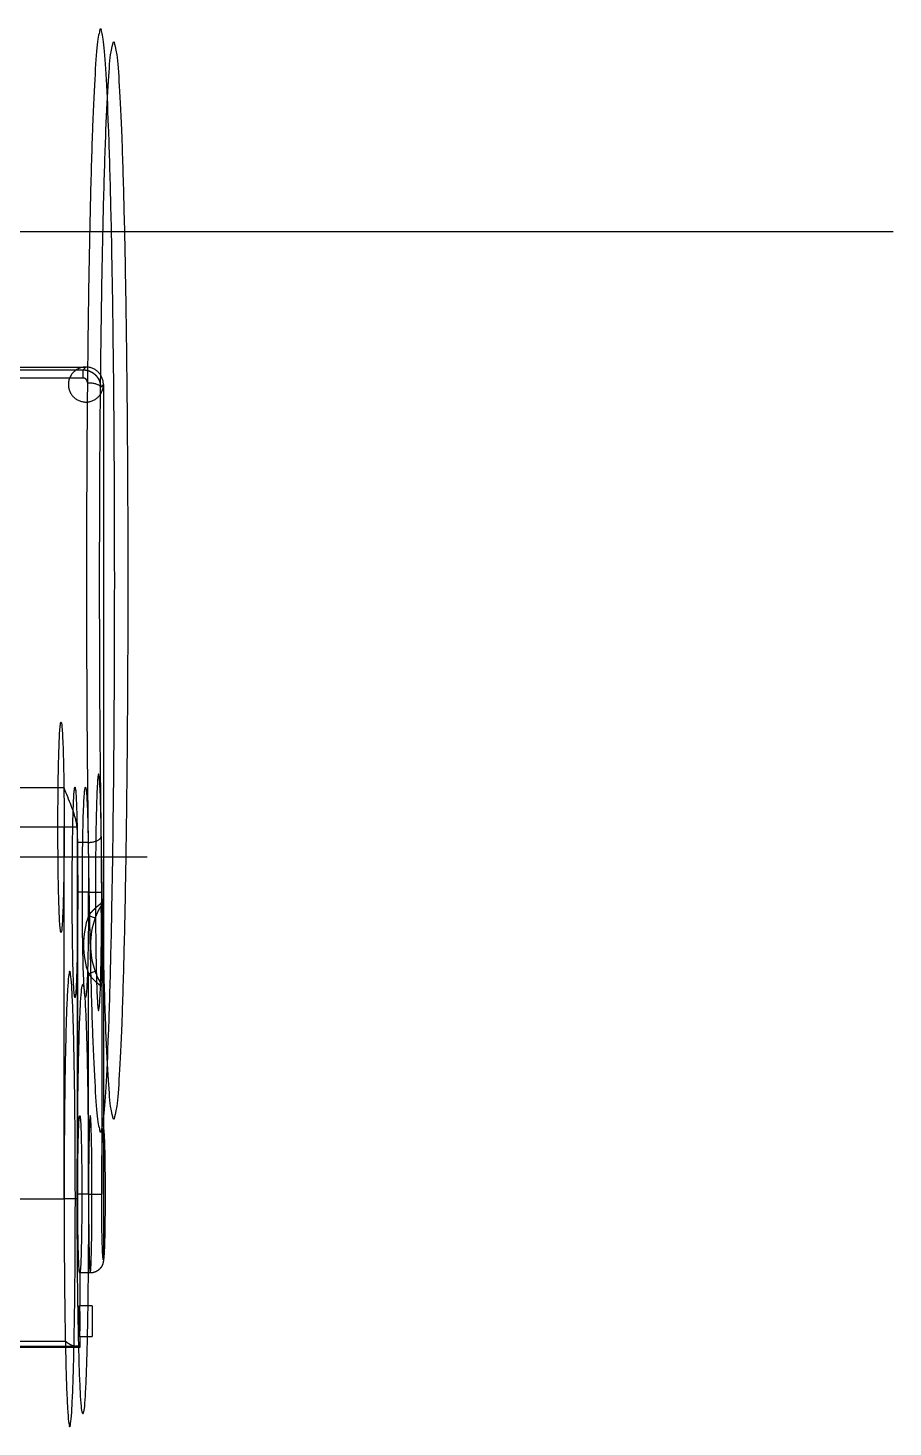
# Model space of a CAD drawing. Extents: x -143 to 433, y -329 to 88.
# Drawn here: x 334 to 432.8, y -72.3 to 87.5 of the extents above; entities that cross this region are included whole.
import ezdxf

# ---------------------------------------------------------------- set-up
doc = ezdxf.new("R2010")
doc.units = 0
doc.header["$MEASUREMENT"] = 0
doc.linetypes.add('center', pattern=[0])
doc.linetypes.add('solid', pattern=[0])
doc.layers.add('255', color=7, linetype='solid')

msp = doc.modelspace()

# ---------------------------------------------------------------- linework, layer by layer
at = {"layer": '255', "color": 0, "linetype": 'solid'}
msp.add_line((432.833, 64.222), (154.735, 64.222), dxfattribs=at)
at = {"layer": '255', "color": 3, "linetype": 'solid'}
for p, q in [((185.598, 48.777), (340.6, 48.777)), ((185.919, 48.457), (340.279, 48.457)), ((340.279, 48.457), (340.6, 48.777)), ((340.279, 47.508), (340.279, 48.457)), ((340.279, 47.508), (185.919, 47.508)), ((340.279, 47.508), (185.919, 47.508)), ((342.599, 46.778), (342.273, 46.452)), ((342.599, 46.778), (342.599, -53.223)), ((338.084, 0.707), (188.113, 0.707)), ((338.11, -3.804), (329.768, -3.804)), ((338.11, -46.271), (338.11, -3.804)), ((339.571, -3.804), (338.11, -3.804)), ((339.571, -3.804), (339.61, -4.398)), ((339.61, -4.398), (339.61, -46.271)), ((340.86, -5.536), (339.626, -5.536)), ((340.902, -11.235), (339.663, -11.235)), ((339.663, -45.723), (339.663, -11.235)), ((340.902, -13.897), (340.902, -11.235)), ((340.902, -11.235), (342.402, -11.235)), ((342.402, -11.235), (342.402, -12.481)), ((340.902, -13.897), (341.653, -14.169)), ((340.902, -13.897), (341.653, -14.169)), ((341.653, -20.277), (340.902, -20.548)), ((340.902, -45.723), (340.902, -20.548)), ((342.402, -21.964), (342.402, -45.723)), ((330.107, -46.271), (338.11, -46.271)), ((339.61, -46.271), (338.11, -46.271)), ((340.902, -45.723), (339.663, -45.723)), ((340.902, -45.723), (342.402, -45.723)), ((341.098, -54.723), (339.899, -54.723)), ((339.899, -54.723), (339.899, -58.473)), ((341.299, -58.473), (339.853, -58.473)), ((341.299, -58.473), (341.299, -61.973)), ((339.853, -61.973), (341.299, -61.973)), ((339.899, -61.973), (339.899, -63.223)), ((339.899, -63.223), (186.299, -63.223)), ((186.798, -63.074), (339.394, -63.074)), ((250.749, -62.512), (338.251, -62.512)), ((339.785, -63.109), (339.899, -63.223))]:
    msp.add_line(p, q, dxfattribs=at)
at = {"layer": '255', "color": 1, "linetype": 'center'}
msp.add_line((347.599, -7.223), (178.599, -7.223), dxfattribs=at)
at = {"layer": '255', "color": 3, "linetype": 'solid'}
for centre, radius, start, end in [((2000.941, 17.944), 1661.482, 180.770459, 180.809704), ((350.099, -17.223), 9.78, 160.11965, 199.88035), ((350.099, -17.223), 9.78, 160.11965, 199.88035), ((350.099, -17.223), 8.981, 160.11965, 199.88035)]:
    msp.add_arc(centre, radius, start, end, dxfattribs=at)
for points in [[(340.666, 24.388), (340.666, 87.388), (342.277, 87.388), (343.887, 87.388), (343.887, 24.388), (343.887, -38.612), (342.277, -38.612), (340.666, -38.612), (340.666, 24.388)], [(340.666, 24.388), (340.666, 87.388), (342.277, 87.388), (343.887, 87.388), (343.887, 24.388), (343.887, -38.612), (342.277, -38.612), (340.666, -38.612), (340.666, 24.388)], [(342.166, 24.388), (342.166, -37.112), (343.776, -37.112), (345.387, -37.112), (345.387, 24.388), (345.387, 85.888), (343.776, 85.888), (342.166, 85.888), (342.166, 24.388)], [(342.166, 24.388), (342.166, -37.112), (343.776, -37.112), (345.387, -37.112), (345.387, 24.388), (345.387, 85.888), (343.776, 85.888), (342.166, 85.888), (342.166, 24.388)], [(342.013, 48.192), (343.428, 46.778), (342.012, 45.362), (340.597, 43.947), (339.183, 45.362), (337.769, 46.776), (339.184, 48.191), (340.599, 49.606), (342.013, 48.192)], [(342.013, 48.192), (343.428, 46.778), (342.012, 45.362), (340.597, 43.947), (339.183, 45.362), (337.769, 46.776), (339.184, 48.191), (340.599, 49.606), (342.013, 48.192)], [(337.403, -3.804), (337.403, -15.804), (337.757, -15.804), (338.11, -15.804), (338.11, -3.804), (338.11, 8.196), (337.757, 8.196), (337.403, 8.196), (337.403, -3.804)], [(341.694, -11.235), (341.694, 2.265), (342.048, 2.265), (342.402, 2.265), (342.402, -11.235), (342.402, -24.735), (342.048, -24.735), (341.694, -24.735), (341.694, -11.235)], [(339.035, -11.235), (339.035, -23.235), (339.349, -23.235), (339.663, -23.235), (339.663, -11.235), (339.663, 0.765), (339.349, 0.765), (339.035, 0.765), (339.035, -11.235)], [(340.195, -11.235), (340.195, -23.235), (340.549, -23.235), (340.902, -23.235), (340.902, -11.235), (340.902, 0.765), (340.549, 0.765), (340.195, 0.765), (340.195, -11.235)], [(339.393, -46.271), (339.393, -72.271), (338.752, -72.271), (338.11, -72.271), (338.11, -46.271), (338.11, -20.271), (338.752, -20.271), (339.393, -20.271), (339.393, -46.271)], [(340.893, -46.271), (340.893, -21.771), (340.251, -21.771), (339.61, -21.771), (339.61, -46.271), (339.61, -70.771), (340.251, -70.771), (340.893, -70.771), (340.893, -46.271)], [(339.663, -45.723), (339.663, -54.723), (339.899, -54.723), (340.135, -54.723), (340.135, -45.723), (340.135, -36.723), (339.899, -36.723), (339.663, -36.723), (339.663, -45.723)], [(340.902, -45.723), (340.902, -36.723), (341.098, -36.723), (341.295, -36.723), (341.295, -45.723), (341.295, -54.723), (341.098, -54.723), (340.902, -54.723), (340.902, -45.723)], [(342.402, -45.723), (342.402, -53.223), (342.598, -53.223), (342.794, -53.223), (342.794, -45.723), (342.794, -38.223), (342.598, -38.223), (342.402, -38.223), (342.402, -45.723)], [(342.402, -45.723), (342.402, -53.223), (342.598, -53.223), (342.794, -53.223), (342.794, -45.723), (342.794, -38.223), (342.598, -38.223), (342.402, -38.223), (342.402, -45.723)], [(339.899, -60.223), (339.899, -58.473), (339.853, -58.473), (339.807, -58.473), (339.807, -60.223), (339.807, -61.973), (339.853, -61.973), (339.899, -61.973), (339.899, -60.223)]]:
    msp.add_rational_spline(points, [1, 0.707106781, 1, 0.707106781, 1, 0.707106781, 1, 0.707106781, 1], degree=2, knots=[0, 0, 0, 1, 1, 2, 2, 3, 3, 4, 4, 4], dxfattribs=at)
for points in [[(340.279, 48.457), (340.436, 48.45), (340.592, 48.431), (340.747, 48.401), (340.898, 48.358), (341.043, 48.304), (341.184, 48.238), (341.32, 48.162), (341.449, 48.076), (341.571, 47.98), (341.686, 47.874), (341.792, 47.76), (341.888, 47.638), (341.979, 47.502), (342.058, 47.359), (342.126, 47.21), (342.181, 47.057), (342.221, 46.909), (342.25, 46.758), (342.267, 46.605), (342.273, 46.452)], [(340.774, 46.99), (340.771, 47.043), (340.764, 47.095), (340.752, 47.146), (340.738, 47.186), (340.722, 47.224), (340.702, 47.261), (340.68, 47.296), (340.656, 47.327), (340.63, 47.357), (340.601, 47.384), (340.571, 47.41), (340.539, 47.432), (340.505, 47.451), (340.47, 47.468), (340.434, 47.482), (340.396, 47.493), (340.357, 47.501), (340.318, 47.506), (340.279, 47.508)], [(338.084, 0.707), (338.092, 0.69), (339.119, -1.899), (339.394, -2.842), (339.498, -3.322), (339.571, -3.804)], [(340.902, -13.897), (340.996, -13.779), (341.063, -13.696), (341.188, -13.551), (341.315, -13.41), (341.443, -13.273), (341.572, -13.144), (341.701, -13.02), (341.826, -12.904), (341.947, -12.799), (342.008, -12.747), (342.067, -12.699), (342.123, -12.654), (342.182, -12.609), (342.236, -12.569), (342.283, -12.536), (342.313, -12.516), (342.339, -12.501), (342.361, -12.489), (342.379, -12.481), (342.392, -12.478), (342.4, -12.479), (342.402, -12.481)], [(342.402, -12.481), (342.42, -12.622), (342.439, -12.831), (342.456, -13.11), (342.469, -13.367), (342.481, -13.665), (342.493, -14.004), (342.503, -14.382), (342.51, -14.662), (342.516, -14.962), (342.521, -15.279), (342.525, -15.61), (342.529, -15.96), (342.532, -16.324), (342.534, -16.696), (342.535, -17.072), (342.535, -17.394), (342.534, -17.715), (342.533, -18.033), (342.53, -18.343), (342.527, -18.729), (342.522, -19.099), (342.516, -19.45), (342.509, -19.797), (342.502, -20.12), (342.493, -20.419), (342.484, -20.691), (342.472, -21.001), (342.46, -21.271), (342.446, -21.501), (342.433, -21.689), (342.417, -21.851), (342.402, -21.964)], [(342.297, -12.87), (342.297, -12.867), (342.294, -12.866), (342.291, -12.867), (342.286, -12.87), (342.28, -12.876), (342.273, -12.884), (342.264, -12.894), (342.256, -12.906), (342.246, -12.919), (342.23, -12.943), (342.213, -12.969), (342.195, -12.997), (342.177, -13.028), (342.14, -13.092), (342.101, -13.16), (342.028, -13.299), (341.956, -13.445), (341.885, -13.596), (341.802, -13.789), (341.722, -13.984), (341.653, -14.169)], [(342.297, -21.576), (342.314, -21.471), (342.33, -21.321), (342.346, -21.148), (342.361, -20.936), (342.376, -20.687), (342.392, -20.4), (342.403, -20.15), (342.414, -19.876), (342.425, -19.579), (342.434, -19.259), (342.443, -18.939), (342.45, -18.6), (342.456, -18.246), (342.459, -17.963), (342.461, -17.673), (342.462, -17.379), (342.462, -17.085), (342.461, -16.77), (342.459, -16.458), (342.455, -16.154), (342.452, -15.949), (342.448, -15.75), (342.441, -15.444), (342.434, -15.154), (342.425, -14.879), (342.416, -14.623), (342.402, -14.274), (342.387, -13.962), (342.372, -13.687), (342.357, -13.451), (342.337, -13.193), (342.317, -12.999), (342.297, -12.87)], [(342.402, -21.964), (342.397, -21.967), (342.389, -21.967), (342.376, -21.963), (342.36, -21.956), (342.34, -21.945), (342.317, -21.931), (342.28, -21.907), (342.237, -21.877), (342.189, -21.842), (342.132, -21.799), (342.071, -21.75), (342.005, -21.696), (341.937, -21.638), (341.814, -21.53), (341.687, -21.412), (341.556, -21.286), (341.425, -21.153), (341.246, -20.96), (341.071, -20.758), (340.902, -20.548)], [(341.653, -20.277), (341.761, -20.557), (341.878, -20.832), (341.949, -20.986), (342.023, -21.135), (342.097, -21.277), (342.125, -21.328), (342.153, -21.376), (342.18, -21.422), (342.206, -21.464), (342.221, -21.488), (342.235, -21.51), (342.248, -21.529), (342.26, -21.546), (342.27, -21.559), (342.279, -21.569), (342.286, -21.575), (342.29, -21.578), (342.294, -21.579), (342.296, -21.579), (342.297, -21.576)], [(342.599, -53.223), (342.594, -53.349), (342.577, -53.474), (342.551, -53.598), (342.514, -53.719), (342.468, -53.836), (342.411, -53.949), (342.345, -54.058), (342.27, -54.159), (342.187, -54.255), (342.096, -54.343), (341.998, -54.423), (341.894, -54.494), (341.784, -54.557), (341.669, -54.61), (341.55, -54.653), (341.428, -54.686), (341.319, -54.706), (341.209, -54.719), (341.098, -54.723)], [(338.251, -62.512), (338.257, -62.516), (338.424, -62.642), (338.591, -62.755), (338.76, -62.857), (338.925, -62.941), (339.048, -62.994), (339.167, -63.034), (339.284, -63.062), (339.394, -63.074)], [(339.785, -63.109), (339.77, -63.103), (339.736, -63.097), (339.681, -63.091), (339.605, -63.085), (339.511, -63.079), (339.455, -63.077), (339.394, -63.074)]]:
    msp.add_open_spline(points, degree=1, dxfattribs=at)
for points, weights in [([(340.774, 46.99), (342.237, 46.977), (342.273, 46.452)], [1, 0.7156934479, 1]), ([(340.86, -5.536), (342.325, -5.52), (342.359, -4.823)], [1, 0.715204766, 1]), ([(342.402, -12.481), (342.401, -12.689), (342.297, -12.87)], [1, 0.9673595277, 1]), ([(342.297, -21.576), (342.401, -21.756), (342.402, -21.964)], [1, 0.9673595277, 1])]:
    msp.add_rational_spline(points, weights, degree=2, dxfattribs=at)

doc.saveas('drawing.dxf')
